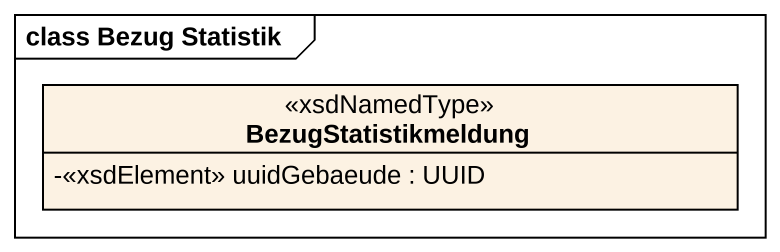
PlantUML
@startuml
mainframe class Bezug Statistik
hide circle
hide empty members
skinparam classAttributeIconSize 0
class BezugStatistikmeldung <<xsdNamedType>> {
  -<<xsdElement>> uuidGebaeude : UUID
}
@enduml
